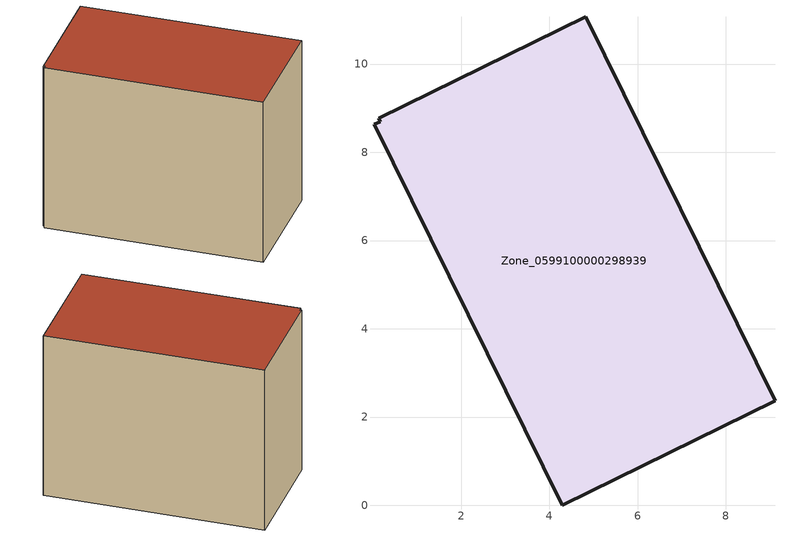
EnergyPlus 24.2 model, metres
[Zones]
Zone_0599100000298939
 floor ground (C_G): 0.13,8.77 4.82,11.07 9.11,2.37 4.29,0 0.04,8.63 0.17,8.69 z0
 wall outside (C_F): 9.11,2.37 4.82,11.07 0.13,8.77 0.17,8.69 0.04,8.63 4.29,0 9.11,2.37 z0:7.73
 roof outside (C_R): 4.82,11.07 0.13,8.77 0.17,8.69 0.04,8.63 4.29,0 9.11,2.37 z7.73
[BUILDING]
Pand.0599100000298939: North Axis=0; Terrain=City; Loads Convergence Tolerance Value=0.04; Temperature Convergence Tolerance Value=0.4; Solar Distribution=FullExterior; Maximum Number of Warmup Days=25; Minimum Number of Warmup Days=1
[Site:Location]
Rotterdam.The.Hague.AP_ZH_NLD Design_Conditions: Latitude=51.96; Longitude=4.45; Time Zone=1; Elevation=-4.5
[SITE:GROUNDTEMPERATURE:BUILDINGSURFACE]
18, 18, 18, 18, 18, 18, 18, 18, 18, 18, 18, 18
[MATERIAL] Thermal Absorptance=0.9; Solar Absorptance=0.7; Visible Absorptance=0.7
Name | Roughness | Thickness | Conductivity | Density | Specific Heat
G.TI.1975-1991 | MediumSmooth | 0.15 | 0.288461 | 540 | 1210
F.TI.1975-1991 | Rough | 0.3 | 0.230769 | 1920 | 840
R.TI.1975-1991 | MediumRough | 0.2 | 0.153846 | 1500 | 1000
[CONSTRUCTION]
C_G: G.TI.1975-1991
C_F: F.TI.1975-1991
C_R: R.TI.1975-1991
[ZONE]
Zone_0599100000298939: Type=1; Multiplier=1; Ceiling Height=Autocalculate; Volume=Autocalculate; Floor Area=autocalculate; Part of Total Floor Area=Yes
[ZONEINFILTRATION:DESIGNFLOWRATE]
Infil_Zone_0599100000298939: Zone or ZoneList or Space or SpaceList=Zone_0599100000298939; Schedule=AlwaysOn; Design Flow Rate Calculation Method=Flow/Area; Flow Rate per Floor Area=0.003; Constant Term Coefficient=1; Temperature Term Coefficient=0; Velocity Term Coefficient=0; Velocity Squared Term Coefficient=0
[HVACTEMPLATE:ZONE:IDEALLOADSAIRSYSTEM]
Zone_0599100000298939: Maximum Heating Supply Air Temperature=50; Minimum Cooling Supply Air Temperature=13; Maximum Heating Supply Air Humidity Ratio=0.0156; Minimum Cooling Supply Air Humidity Ratio=0.0077; Heating Limit=NoLimit; Cooling Limit=NoLimit; Dehumidification Control Type=ConstantSensibleHeatRatio; Cooling Sensible Heat Ratio=0.7; Dehumidification Setpoint=60; Humidification Control Type=None; Humidification Setpoint=30; Outdoor Air Method=None; Outdoor Air Flow Rate per Person=0.00944; Outdoor Air Flow Rate per Zone Floor Area=0; Outdoor Air Flow Rate per Zone=0; Demand Controlled Ventilation Type=None; Outdoor Air Economizer Type=NoEconomizer; Heat Recovery Type=None; Sensible Heat Recovery Effectiveness=0.7; Latent Heat Recovery Effectiveness=0.65
[ZONECONTROL:THERMOSTAT]
ThermostatControl_Zone_0599100000298939: Zone or ZoneList=Zone_0599100000298939; Control Type Schedule=DualSetpointControlType; Control 1=Thermostat_Zone_0599100000298939; Temperature Difference Between Cutout And Setpoint=0
[THERMOSTATSETPOINT:DUALSETPOINT]
Thermostat_Zone_0599100000298939: Heating Setpoint Temperature Schedule=HeatingSetpoint_Zone_0599100000298939; Cooling Setpoint Temperature Schedule=CoolingSetpoint_Zone_0599100000298939
[SCHEDULE:COMPACT]
HeatingSetpoint_Zone_0599100000298939: Through: 12/31, For: AllDays, Until: 24:00, 21
CoolingSetpoint_Zone_0599100000298939: Through: 12/31, For: AllDays, Until: 24:00, 24
DualSetpointControlType: Through: 12/31, For: AllDays, Until: 24:00, 4
AlwaysOn: Through: 12/31, For: AllDays, Until: 24:00, 1
